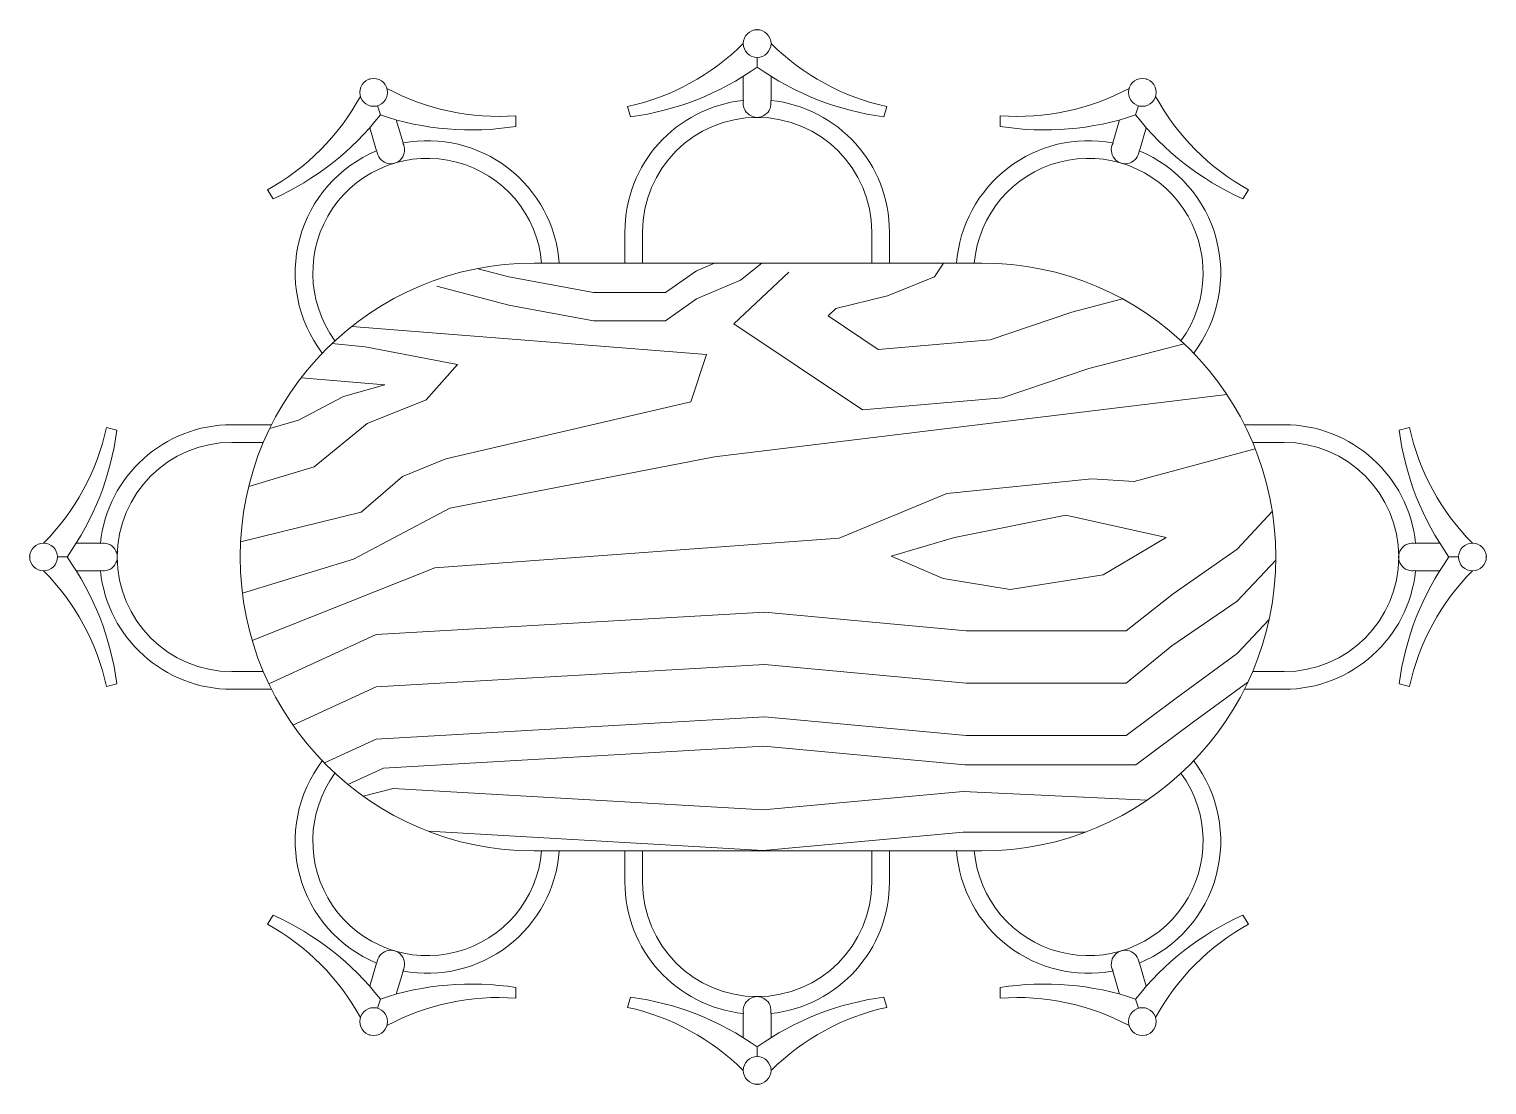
# Model space of a CAD drawing. Header units: millimetres. Extents: x 15905 to 65459, y 54615 to 76704.
# Drawn here: x 49045 to 51525, y 55255 to 57050 of the extents above; entities that cross this region are included whole.
import ezdxf

# ---------------------------------------------------------------- set-up
doc = ezdxf.new("R2010")
doc.units = ezdxf.units.MM
doc.layers.add('Столы', color=250, linetype='Continuous', lineweight=5)

# ---------------------------------------------------------------- blocks, each defined once
blk = doc.blocks.new('ОГ56_на8персон_стол1760х1000')
for p, q in [((-54.1, 413.1), (-54.1, 412.2)), ((-54.1, 365), (-54.1, 348.6)), ((-713.5, 329), (-713.2, 328.1)), ((-77.6, 332.9), (-77.6, 291.9)), ((-30.5, 332.9), (-30.5, 291.9)), ((608.1, 329), (607.9, 328.1)), ((-699.7, 282.9), (-695.1, 267.2)), ((-274.5, 281.4), (-269.5, 264.1)), ((166.4, 281.4), (161.4, 264.1)), ((594.4, 282.9), (589.7, 267.2)), ((-668, 258.9), (-656.3, 219.5)), ((-464.6, 265.8), (-464.4, 247.7)), ((359.3, 265.8), (359.1, 247.7)), ((562.6, 258.9), (550.9, 219.5)), ((-713.2, 245.4), (-701.4, 206.1)), ((607.8, 245.4), (596.1, 206.1)), ((-887.1, 139.8), (-877.4, 124.6)), ((781.8, 139.8), (772.1, 124.6)), ((-279.1, 68.1), (-279.1, 15.3)), ((-279.1, 68.1), (-279.1, 15.3)), ((-249.1, 68.1), (-249.1, 14.5)), ((140.9, 68.1), (140.9, 14.5)), ((170.9, 68.1), (170.9, 15.3)), ((-126.6, -314.5), (745, -208.4)), ((-1160.9, -264.3), (-1143.6, -269.2)), ((-947.6, -259.7), (-880.1, -259.7)), ((842.3, -259.7), (774.8, -259.7)), ((842.3, -259.7), (774.8, -259.7)), ((1055.6, -264.3), (1038.2, -269.2)), ((-947.6, -289.7), (-894, -289.7)), ((842.3, -289.7), (788.7, -289.7)), ((-577.1, -401.6), (-126.6, -314.5)), ((-741, -488.6), (-577.1, -401.6)), ((-1212.4, -461.1), (-1171.4, -461.1)), ((1107.1, -461.1), (1066, -461.1)), ((-1292.6, -484.7), (-1291.7, -484.7)), ((-1244.5, -484.7), (-1228.1, -484.7)), ((-929.8, -546), (-741, -488.6)), ((1139.2, -484.7), (1122.8, -484.7)), ((1187.3, -484.7), (1186.3, -484.7)), ((-1212.4, -508.3), (-1171.4, -508.3)), ((1107.1, -508.3), (1066, -508.3)), ((-947.6, -679.7), (-894, -679.7)), ((842.3, -679.7), (788.7, -679.7)), ((-1160.9, -705.1), (-1143.6, -700.2)), ((-947.6, -709.7), (-880.1, -709.7)), ((842.3, -709.7), (774.8, -709.7)), ((1055.6, -705.1), (1038.2, -700.2)), ((-279.1, -1037.5), (-279.1, -984.7)), ((-279.1, -1037.5), (-279.1, -984.7)), ((-249.1, -1037.5), (-249.1, -983.9)), ((140.9, -1037.5), (140.9, -983.9)), ((170.9, -1037.5), (170.9, -984.7)), ((-887.1, -1109.2), (-877.4, -1094)), ((781.8, -1109.2), (772.1, -1094)), ((-713.2, -1214.8), (-701.4, -1175.5)), ((-668, -1228.3), (-656.3, -1188.9)), ((562.6, -1228.3), (550.9, -1188.9)), ((607.8, -1214.8), (596.1, -1175.5)), ((-699.7, -1252.3), (-695.1, -1236.6)), ((-464.6, -1235.1), (-464.4, -1217.1)), ((-274.5, -1250.8), (-269.5, -1233.5)), ((166.4, -1250.8), (161.4, -1233.5)), ((359.3, -1235.1), (359.1, -1217.1)), ((594.4, -1252.3), (589.7, -1236.6)), ((-77.6, -1302.3), (-77.6, -1261.3)), ((-30.5, -1302.3), (-30.5, -1261.3)), ((-713.5, -1298.4), (-713.2, -1297.5)), ((608.1, -1298.4), (607.9, -1297.5)), ((-54.1, -1334.4), (-54.1, -1318)), ((-54.1, -1382.5), (-54.1, -1381.6))]:
    blk.add_line(p, q)
for points in [[(-598.9, -24.3), (-476.4, -56.3), (-332.7, -82.9), (-210.2, -82.9), (-157, -45.6), (-82.5, -13.7), (-46.2, 15.3)], [(-530.7, 5.8), (-476.4, -8.4), (-332.7, -35), (-210.2, -35), (-157, 2.3), (-126.6, 15.3)], [(-433.6, 15.3), (328.3, 15.3)], [(672.4, -122), (509.9, -163.9), (362.7, -214.1), (125.3, -234.2), (-93.7, -88), (0, 0)], [(79.7, -62.3), (167.8, -40.3), (247.6, -8.4), (263.1, 15.3)], [(567.6, -45.7), (481.2, -68), (342.1, -115.5), (151.7, -131.6), (66.5, -74.7), (79.7, -62.3)], [(-932.9, -458.7), (-727.6, -408.3), (-657.4, -348), (-583.8, -317.9), (-166.7, -220.8), (-140, -140.5), (-743.6, -92.4)], [(-919.1, -365), (-807.9, -331.3), (-717.6, -257.6), (-617.2, -217.5), (-563.7, -157.2), (-720.9, -127.1), (-777.6, -121.8)], [(-883.3, -266.1), (-834.6, -252.1), (-757.7, -211.9), (-687.5, -191.8), (-830, -180)], [(793.2, -300.7), (587.2, -356.4), (515.4, -351.6), (268.7, -376.9), (85.4, -452.8), (-602.4, -503.4), (-913, -626.8)], [(822.3, -407.6), (762.6, -471.2), (653.6, -547.1), (573.6, -610.4), (301.7, -610.4), (-41.8, -578.8), (-702.3, -616.7), (-884.6, -700.6)], [(828.2, -490.2), (762.6, -560.1), (651.1, -636), (573.6, -699.3), (301.7, -699.3), (-41.8, -667.6), (-702.3, -705.6), (-843.8, -770.7)], [(816.8, -591.3), (762.6, -648.9), (658.7, -724.9), (573.6, -788.2), (301.7, -788.2), (-41.8, -756.5), (-702.3, -794.5), (-790.4, -835)], [(780.6, -697.7), (688.4, -765.1), (590.1, -838.2), (299.4, -838.2), (-42.7, -806.7), (-690, -843.9), (-750.3, -871.6)], [(609.5, -898.1), (296.3, -883.5), (-43.8, -914.8), (-673.5, -878.6), (-724.3, -891.5)], [(504.3, -952.7), (296.3, -952.7), (-43.8, -984), (-613.4, -951.3)], [(328.3, -984.7), (-433.6, -984.7)]]:
    blk.add_lwpolyline(points)
blk.add_lwpolyline([(641.8, -451.5), (534.3, -514.8), (376.2, -540.1), (262.4, -521.1), (173.9, -483.1), (281.4, -451.5), (471.1, -413.5)], close=True)
for centre in [(-54.1, 388.6), (-706.5, 305.5), (601.1, 305.5), (-1268.1, -484.7), (1162.8, -484.7), (-706.5, -1274.9), (601.1, -1274.9), (-54.1, -1358)]:
    blk.add_circle(centre, 23.6)
for centre, radius, start, end in [((-360.8, 674.3), 402.3, 282.3868, 314.7419), ((252.7, 674.3), 402.3, 225.2581, 257.6132), ((-332.2, 740.5), 480.6, 277.491, 305.3585), ((224, 740.5), 480.6, 234.6415, 262.509), ((-1082, 491.8), 402.3, 298.9799, 331.335), ((-494.1, 666.9), 402.3, 241.8512, 274.2064), ((388.8, 666.9), 402.3, 265.7936, 298.1488), ((976.7, 491.8), 402.3, 208.665, 241.0201), ((-54.1, 68.1), 225, 96.0124, 180), ((-54.1, 286.7), 23.6, 167.1116, 12.8884), ((-54.1, 68.1), 225, 0, 83.9876), ((-1073.5, 563.4), 480.6, 294.0841, 321.9516), ((-540.5, 722.2), 480.6, 251.2346, 279.1021), ((-54.1, 68.1), 195, 0, 180), ((435.1, 722.2), 480.6, 260.8979, 288.7654), ((968.2, 563.4), 480.6, 218.0484, 245.9159), ((-615, -1.6), 225, 4.3157, 100.5807), ((509.6, -1.6), 225, 79.4193, 175.6843), ((-615, -1.6), 225, 112.6055, 217.3115), ((-677.4, 207.8), 23.6, 183.7047, 29.4816), ((572, 207.8), 23.6, 150.5184, 356.2953), ((509.6, -1.6), 225, 322.6885, 67.3945), ((-615, -1.6), 195, 4.9812, 216.219), ((509.6, -1.6), 195, 323.781, 175.0188), ((-433.6, -484.7), 500, 90, 270), ((328.3, -484.7), 500, 270, 90), ((-1553.8, -178), 402.3, 315.2581, 347.6132), ((-1620, -206.6), 480.6, 324.6415, 352.509), ((-947.6, -484.7), 225, 90, 173.9876), ((842.3, -484.7), 225, 6.0124, 90), ((1514.7, -206.6), 480.6, 187.491, 215.3585), ((1448.5, -178), 402.3, 192.3868, 224.7419), ((-947.6, -484.7), 195, 90, 270), ((842.3, -484.7), 195, 270, 90), ((-1166.2, -484.7), 23.6, 257.1116, 102.8884), ((1060.8, -484.7), 23.6, 77.1116, 282.8884), ((-1620, -762.8), 480.6, 7.491, 35.3585), ((1514.7, -762.8), 480.6, 144.6415, 172.509), ((-1553.8, -791.4), 402.3, 12.3868, 44.7419), ((-947.6, -484.7), 225, 186.0124, 270), ((842.3, -484.7), 225, 270, 353.9876), ((1448.5, -791.4), 402.3, 135.2581, 167.6132), ((-615, -967.8), 225, 142.6885, 247.3945), ((509.6, -967.8), 225, 292.6055, 37.3115), ((-615, -967.8), 195, 143.781, 355.0188), ((509.6, -967.8), 195, 184.9812, 36.219), ((-615, -967.8), 225, 259.4193, 355.6843), ((509.6, -967.8), 225, 184.3157, 280.5807), ((-54.1, -1037.5), 225, 180, 263.9876), ((-54.1, -1037.5), 195, 180, 0), ((-54.1, -1037.5), 225, 276.0124, 0), ((-1082, -1461.1), 402.3, 28.665, 61.0201), ((-1073.5, -1532.8), 480.6, 38.0484, 65.9159), ((968.2, -1532.8), 480.6, 114.0841, 141.9516), ((976.7, -1461.1), 402.3, 118.9799, 151.335), ((-677.4, -1177.2), 23.6, 330.5184, 176.2953), ((572, -1177.2), 23.6, 3.7047, 209.4816), ((-540.5, -1691.6), 480.6, 80.8979, 108.7654), ((435.1, -1691.6), 480.6, 71.2346, 99.1021), ((-494.1, -1636.3), 402.3, 85.7936, 118.1488), ((-332.2, -1709.9), 480.6, 54.6415, 82.509), ((-54.1, -1256.1), 23.6, 347.1116, 192.8884), ((224, -1709.9), 480.6, 97.491, 125.3585), ((388.8, -1636.3), 402.3, 61.8512, 94.2064), ((-360.8, -1643.7), 402.3, 45.2581, 77.6132), ((252.7, -1643.7), 402.3, 102.3868, 134.7419)]:
    blk.add_arc(centre, radius, start, end)

msp = doc.modelspace()

# ---------------------------------------------------------------- block references
at = {"layer": 'Столы'}
msp.add_blockref('ОГ56_на8персон_стол1760х1000', (50337.6, 56637.4), dxfattribs=at)

doc.saveas('drawing.dxf')
